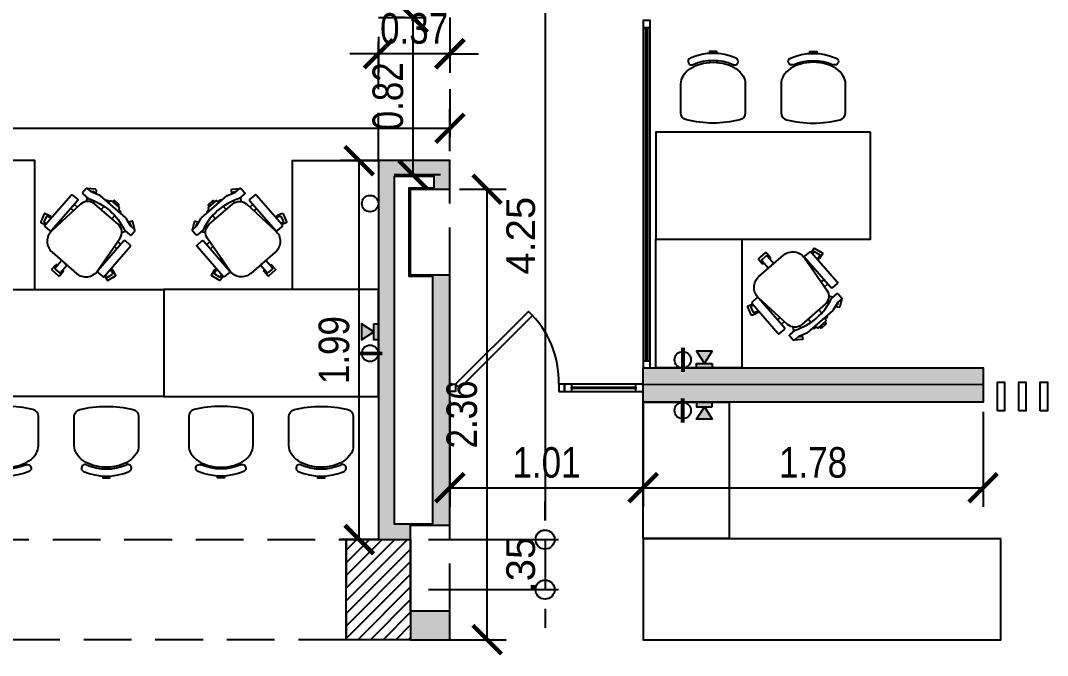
# Model space of a CAD drawing. Header units: millimetres. Extents: x 66.9 to 87.6, y 6 to 22.7.
# Drawn here: x 82.19 to 87.57, y 6.09 to 9.42 of the extents above; entities that cross this region are included whole.
import ezdxf

# ---------------------------------------------------------------- set-up
doc = ezdxf.new("R2010")
doc.units = ezdxf.units.MM
doc.linetypes.add('HIDDEN', pattern=[0.375, 0.25, -0.125])
doc.linetypes.add('HIDDEN2', pattern=[0.1875, 0.125, -0.0625])
doc.layers.get('DEFPOINTS').update_dxf_attribs({"color": 1})
for name, color, linetype in [('A-COLS-ACHU', 252, 'Continuous'), ('A-ECON-COLS', 6, 'Continuous'), ('A-EMAD-ESCA', 82, 'Continuous'), ('A-MUEB', 42, 'Continuous'), ('A-MUEB-FIJO', 40, 'Continuous'), ('A-MURO-DINT', 154, 'HIDDEN'), ('A-MURO-YESO', 4, 'Continuous'), ('A-PROY', 33, 'HIDDEN'), ('A-PUER-BARR', 14, 'Continuous'), ('A-TEXT-DIM', 54, 'Continuous'), ('A-TEXT-TITL', 231, 'Continuous'), ('CV', 2, 'Continuous')]:
    doc.layers.add(name, color=color, linetype=linetype)
doc.layers.add('A-MURO-ACHU', color=7, linetype='Continuous', true_color=0x808789)
doc.styles.add('Arial Narrow', font='ARIALN.TTF')
doc.styles.get("Standard").update_dxf_attribs({"font": 'arial.ttf'})
doc.dimstyles.new('MUROS 1-100', dxfattribs={"dimtxt": 0.16, "dimasz": 0.15, "dimexe": 0.1, "dimexo": 0.05, "dimgap": 0.05, "dimtad": 1, "dimzin": 1, "dimdsep": 46, "dimtxsty": 'Arial Narrow', "dimblk": 'ARCHTICK', "dimcen": 0.25, "dimdle": 0.0015, "dimadec": 0, "dimazin": 0, "dimtfac": 1, "dimtix": 1, "dimtmove": 1, "dimatfit": 2, "dimfxl": 0.015, "dimarcsym": 0})
doc.dimstyles.new('SNC', dxfattribs={"dimtxt": 0.15, "dimasz": 0.1, "dimexe": 0.07, "dimexo": 0.1, "dimgap": 0.05, "dimtad": 1, "dimzin": 0, "dimdsep": 46, "dimtxsty": 'Standard', "dimblk1": 'PUNTO', "dimblk2": 'PUNTO', "dimsah": 1, "dimcen": 0.09, "dimse1": 1, "dimclrd": 11, "dimclre": 11, "dimaunit": 1, "dimadec": 0, "dimazin": 0, "dimtfac": 1.2, "dimtix": 1, "dimtmove": 2, "dimatfit": 3, "dimldrblk": 'PUNTO', "dimfxl": 1, "dimtolj": 1, "dimtzin": 0, "dimarcsym": 0})

# ---------------------------------------------------------------- blocks, each defined once
blk = doc.blocks.new('PUNTO')
blk.add_circle((0, 0), 0.5)
blk = doc.blocks.new('*D1230')
at = {"layer": 'CV', "color": 11, "lineweight": -2, "transparency": 16777216}
for p, q in [((84.9358, 9.7827), (84.9358, 6.7952)), ((84.3252, 6.6952), (85.0058, 6.6952))]:
    blk.add_line(p, q, dxfattribs=at)
at = {"layer": 'DEFPOINTS', "color": 0, "transparency": 16777216}
for p in [(84.2252, 9.8827), (84.2252, 6.6952), (84.9358, 6.6952)]:
    blk.add_point(p, dxfattribs=at)
at = {"layer": 'CV', "color": 11, "lineweight": -2, "transparency": 16777216, "xscale": 0.1, "yscale": 0.1, "zscale": 0.1}
for p, rotation in [((84.9358, 9.8827), 90), ((84.9358, 6.6952), 270)]:
    blk.add_blockref('PUNTO', p, dxfattribs=dict(at, rotation=rotation))
at = {"layer": 'CV', "color": 0, "transparency": 16777216, "insert": (84.8092, 8.289), "char_height": 0.15, "attachment_point": 5, "rotation": 90}
blk.add_mtext('\\A1;4.25', dxfattribs=at)
blk = doc.blocks.new('*D1231')
at = {"layer": 'CV', "color": 11, "lineweight": -2, "transparency": 16777216}
for p, q in [((84.9358, 6.7952), (84.9358, 6.8952)), ((84.9358, 6.6952), (84.9358, 6.4327)), ((84.3252, 6.4327), (85.0058, 6.4327)), ((84.9358, 6.3327), (84.9358, 6.2327))]:
    blk.add_line(p, q, dxfattribs=at)
at = {"layer": 'DEFPOINTS', "color": 0, "transparency": 16777216}
for p in [(84.2252, 6.6952), (84.2252, 6.4327), (84.9358, 6.4327)]:
    blk.add_point(p, dxfattribs=at)
at = {"layer": 'CV', "color": 11, "lineweight": -2, "transparency": 16777216, "xscale": 0.1, "yscale": 0.1, "zscale": 0.1}
for p, rotation in [((84.9358, 6.6952), 270), ((84.9358, 6.4327), 90)]:
    blk.add_blockref('PUNTO', p, dxfattribs=dict(at, rotation=rotation))
at = {"layer": 'CV', "color": 0, "transparency": 16777216, "insert": (84.8092, 6.564), "char_height": 0.15, "attachment_point": 5, "rotation": 90}
blk.add_mtext('\\A1;.35', dxfattribs=at)
blk = doc.blocks.new('SILLA -T1')
for p, q in [((-0.3974, 0.1125), (-0.446, 0.0772)), ((-0.3958, 0.089), (-0.4082, 0.0799)), ((-0.3904, 0.1114), (-0.3746, 0.0896)), ((-0.3853, 0.0873), (-0.3846, 0.0863)), ((-0.2337, 0.1399), (-0.2337, 0.1249)), ((-0.2137, 0.1399), (-0.2137, 0.1249)), ((-0.1837, 0.1174), (-0.1837, 0.1174)), ((-0.0569, 0.1114), (-0.0728, 0.0896)), ((-0.0621, 0.0873), (-0.0628, 0.0863)), ((-0.0391, 0.0799), (-0.0516, 0.089)), ((-0.0014, 0.0772), (-0.05, 0.1125)), ((-0.4054, 0.0299), (-0.388, 0.0059)), ((-0.3541, 0.0444), (-0.344, 0.0304)), ((-0.2737, 0.0619), (-0.2737, 0.0315)), ((-0.1737, 0.0619), (-0.1737, 0.0315)), ((-0.0933, 0.0444), (-0.1034, 0.0304)), ((-0.042, 0.0299), (-0.0594, 0.0059)), ((-0.4379, -0.0636), (-0.4093, -0.0636)), ((-0.0381, -0.0636), (-0.0095, -0.0636)), ((-0.4379, -0.1036), (-0.4137, -0.1036)), ((-0.0337, -0.1036), (-0.0095, -0.1036)), ((-0.4379, -0.206), (-0.4251, -0.206)), ((-0.0223, -0.206), (-0.0095, -0.206)), ((-0.5533, -0.2532), (-0.5348, -0.3103)), ((-0.5501, -0.2469), (-0.5121, -0.2346)), ((-0.5304, -0.2589), (-0.5196, -0.2922)), ((-0.5256, -0.2495), (-0.4979, -0.2405)), ((-0.5058, -0.2378), (-0.5042, -0.2425)), ((-0.4379, -0.246), (-0.4295, -0.246)), ((-0.4379, -0.2736), (-0.4324, -0.2718)), ((-0.0179, -0.246), (-0.0095, -0.246)), ((-0.0095, -0.2736), (-0.015, -0.2718)), ((0.0783, -0.2495), (0.0505, -0.2405)), ((0.0569, -0.2425), (0.0584, -0.2378)), ((0.1027, -0.2469), (0.0647, -0.2346)), ((0.0723, -0.2922), (0.0831, -0.2589)), ((0.0874, -0.3103), (0.106, -0.2532)), ((-0.5285, -0.3135), (-0.4979, -0.3036)), ((-0.5102, -0.2971), (-0.4979, -0.2931)), ((0.0628, -0.2971), (0.0505, -0.2931)), ((0.0811, -0.3135), (0.0505, -0.3036)), ((-0.2487, -0.487), (-0.2487, -0.4185)), ((-0.1987, -0.487), (-0.1987, -0.4185)), ((-0.2587, -0.5095), (-0.2587, -0.4695)), ((-0.2537, -0.4645), (-0.2487, -0.4645)), ((-0.2412, -0.4945), (-0.2062, -0.4945)), ((-0.1987, -0.4645), (-0.1937, -0.4645)), ((-0.1887, -0.5095), (-0.1887, -0.4695)), ((-0.2537, -0.5145), (-0.1937, -0.5145))]:
    blk.add_line(p, q)
for points in [[(-0.0448, 0.0803), (-0.1025, 0.0995, 0.080612), (-0.1049, 0.0999), (-0.3425, 0.0999, 0.080612), (-0.3448, 0.0995), (-0.4025, 0.0803, -0.080612), (-0.4049, 0.0799), (-0.4412, 0.0799, 0.414214), (-0.4487, 0.0724), (-0.4487, 0.0374, 0.414214), (-0.4412, 0.0299), (-0.3926, 0.0299, -0.207231), (-0.0548, 0.0299), (-0.0062, 0.0299, 0.414214), (0.0013, 0.0374), (0.0013, 0.0724, 0.414214), (-0.0062, 0.0799), (-0.0425, 0.0799, -0.080612)], [(-0.011, -0.3075), (-0.0413, -0.0353, 0.382162), (-0.1158, 0.0315), (-0.3316, 0.0315, 0.382162), (-0.4061, -0.0353), (-0.4363, -0.3075, 0.447008), (-0.337, -0.4185), (-0.1104, -0.4185, 0.447008)], [(-0.4454, -0.3147), (-0.4904, -0.3147, -0.414214), (-0.4979, -0.3072), (-0.4979, -0.0306, -0.414214), (-0.4904, -0.0231), (-0.4454, -0.0231, -0.414214), (-0.4379, -0.0306), (-0.4379, -0.3072, -0.414214)], [(-0.002, -0.3147), (0.043, -0.3147, 0.414214), (0.0505, -0.3072), (0.0505, -0.0306, 0.414214), (0.043, -0.0231), (-0.002, -0.0231, 0.414214), (-0.0095, -0.0306), (-0.0095, -0.3072, 0.414214)]]:
    blk.add_lwpolyline(points, format="xyb", close=True)
for points in [[(-0.2928, 0.0999, -0.317837), (-0.2787, 0.1099), (-0.2712, 0.1099, 0.414214), (-0.2637, 0.1174, -0.414214), (-0.2562, 0.1249), (-0.1912, 0.1249, -0.414214), (-0.1837, 0.1174, 0.414214), (-0.1762, 0.1099), (-0.1687, 0.1099, -0.317837), (-0.1545, 0.0999, -0.317837)], [(-0.1987, 0.1249), (-0.1987, 0.1324, 0.414214), (-0.2062, 0.1399), (-0.2412, 0.1399, 0.414214), (-0.2487, 0.1324), (-0.2487, 0.1249)]]:
    blk.add_lwpolyline(points, format="xyb")
for centre, radius, start, end in [((-0.3945, 0.1084), 0.005, 36, 126), ((-0.3914, 0.0829), 0.0075, 36, 126), ((-0.056, 0.0829), 0.0075, 54, 144), ((-0.0529, 0.1084), 0.005, 54, 144), ((-0.5486, -0.2517), 0.005, 108, 198), ((-0.5233, -0.2566), 0.0075, 108, 198), ((-0.5105, -0.2393), 0.005, 18, 108), ((0.0632, -0.2393), 0.005, 72, 162), ((0.0759, -0.2566), 0.0075, 342, 72), ((0.1012, -0.2517), 0.005, 342, 72), ((-0.53, -0.3088), 0.005, 198, 288), ((-0.5125, -0.2899), 0.0075, 198, 288), ((0.0651, -0.2899), 0.0075, 252, 342), ((0.0827, -0.3088), 0.005, 252, 342), ((-0.2237, -0.1777), 0.2417, 265.111, 274.889), ((-0.2537, -0.4695), 0.005, 90, 180), ((-0.2412, -0.487), 0.0075, 180, 270), ((-0.2062, -0.487), 0.0075, 270, 0), ((-0.1937, -0.4695), 0.005, 0, 90), ((-0.2537, -0.5095), 0.005, 180, 270), ((-0.1937, -0.5095), 0.005, 270, 0)]:
    blk.add_arc(centre, radius, start, end)
blk = doc.blocks.new('Auxi')
at = {"color": 0}
for points in [[(-573.06, -245.6746), (-573.06, -246.5746), (-572.46, -246.5746), (-572.46, -245.6746)], [(-571.56, -247.3246), (-573.06, -247.3246), (-573.06, -246.5746), (-573.06, -246.5746), (-571.56, -246.5746)]]:
    blk.add_lwpolyline(points, close=True, dxfattribs=at)
at = {"color": 0, "rotation": 318.9616977076913}
blk.add_blockref('SILLA -T1', (-571.811, -246.2197), dxfattribs=at)
blk = doc.blocks.new('silla inte')
for p, q in [((-0.3304, -0.2865), (-0.3214, -0.2778)), ((-0.2955, -0.3224), (-0.2865, -0.3136))]:
    blk.add_line(p, q)
blk.add_lwpolyline([(-0.0402, -0.353, -0.139889), (-0.0896, -0.3796, -0.107118), (-0.1622, -0.3798, -0.079812), (-0.2335, -0.3521, -0.067459), (-0.3046, -0.2963, -0.067459), (-0.3584, -0.2237, -0.079812), (-0.3841, -0.1517, -0.107118), (-0.3819, -0.0791, -0.139889), (-0.354, -0.0305), (-0.2076, 0.112, -0.346802), (-0.146, 0.1184, -0.118299), (0.1143, -0.1492, -0.346802), (0.1062, -0.2106)], format="xyb", close=True)
blk.add_lwpolyline([(-0.3663, -0.3215), (-0.3758, -0.3307), (-0.341, -0.3666), (-0.3314, -0.3573)])
for centre, radius, start, end in [((-0.4136, -0.1931), 0.025, 20.55331, 200.55331), ((-0.0636, -0.0618), 0.3988, 200.55331, 247.86628), ((-0.0636, -0.0618), 0.3488, 200.55331, 247.86628), ((-0.2044, -0.4081), 0.025, 247.86628, 67.86628)]:
    blk.add_arc(centre, radius, start, end)
blk = doc.blocks.new('PuertaDirector')
at = {"color": 0, "linetype": 'HIDDEN2', "lineweight": -3}
for points in [[(2044.3905, -3228.207), (2044.3505, -3228.207), (2044.3505, -3228.257), (2044.3905, -3228.257)], [(2045.1105, -3228.207), (2045.1505, -3228.207), (2045.1505, -3228.257), (2045.1105, -3228.257)]]:
    blk.add_lwpolyline(points, close=True, dxfattribs=at)
at = {"layer": 'A-PUER-BARR'}
blk.add_lwpolyline([(2045.1105, -3228.257), (2045.0822, -3228.2287), (2044.5731, -3228.7378), (2044.6014, -3228.7661)], close=True, dxfattribs=at)
blk.add_arc((2045.0622, -3228.277), 0.672, 178.29455, 226.70545, dxfattribs=at)
blk = doc.blocks.new('_ArchTick')
at = {"color": 0, "linetype": 'ByBlock', "const_width": 0.15}
blk.add_lwpolyline([(-0.5, -0.5), (0.5, 0.5)], dxfattribs=at)
blk = doc.blocks.new('*D1275')
at = {"layer": 'A-TEXT-DIM', "color": 0, "lineweight": -2, "transparency": 16777216}
for p, q in [((74.9837, 8.7327), (74.9837, 8.9524)), ((84.4374, 8.7327), (84.4374, 8.9524)), ((74.9822, 8.8524), (84.4389, 8.8524))]:
    blk.add_line(p, q, dxfattribs=at)
at = {"layer": 'DEFPOINTS', "color": 0, "transparency": 16777216}
for p in [(84.4374, 8.8524), (74.9837, 8.6827), (84.4374, 8.6827)]:
    blk.add_point(p, dxfattribs=at)
at = {"layer": 'A-TEXT-DIM', "color": 0, "lineweight": -2, "transparency": 16777216, "xscale": 0.15, "yscale": 0.15, "zscale": 0.15, "rotation": 180}
blk.add_blockref('_ArchTick', (74.9837, 8.8524), dxfattribs=at)
at = {"layer": 'A-TEXT-DIM', "color": 0, "lineweight": -2, "transparency": 16777216, "xscale": 0.15, "yscale": 0.15, "zscale": 0.15}
blk.add_blockref('_ArchTick', (84.4374, 8.8524), dxfattribs=at)
at = {"layer": 'A-TEXT-DIM', "color": 0, "transparency": 16777216, "insert": (79.7105, 8.9841), "char_height": 0.16, "attachment_point": 5, "style": 'Arial Narrow'}
blk.add_mtext('9.45', dxfattribs=at)
blk = doc.blocks.new('*D1217')
at = {"layer": 'A-TEXT-DIM', "color": 0, "lineweight": -2, "transparency": 16777216}
for p, q in [((84.0577, 8.6827), (83.8622, 8.6827)), ((83.9622, 6.6937), (83.9622, 8.6842)), ((84.0577, 6.6952), (83.8622, 6.6952))]:
    blk.add_line(p, q, dxfattribs=at)
at = {"layer": 'DEFPOINTS', "color": 0, "transparency": 16777216}
for p in [(83.9622, 8.6827), (84.1077, 8.6827), (84.1077, 6.6952)]:
    blk.add_point(p, dxfattribs=at)
at = {"layer": 'A-TEXT-DIM', "color": 0, "lineweight": -2, "transparency": 16777216, "xscale": 0.15, "yscale": 0.15, "zscale": 0.15}
for p, rotation in [((83.9622, 8.6827), 90), ((83.9622, 6.6952), 270)]:
    blk.add_blockref('_ArchTick', p, dxfattribs=dict(at, rotation=rotation))
at = {"layer": 'A-TEXT-DIM', "color": 0, "transparency": 16777216, "insert": (83.8305, 7.689), "char_height": 0.16, "attachment_point": 5, "rotation": 90, "style": 'Arial Narrow'}
blk.add_mtext('1.99', dxfattribs=at)
blk = doc.blocks.new('*D1276')
at = {"layer": 'A-TEXT-DIM', "color": 0, "lineweight": -2, "transparency": 16777216}
for p, q in [((84.4874, 8.5327), (84.7322, 8.5327)), ((84.6322, 6.1687), (84.6322, 8.5342)), ((84.2811, 6.1702), (84.7322, 6.1702))]:
    blk.add_line(p, q, dxfattribs=at)
at = {"layer": 'DEFPOINTS', "color": 0, "transparency": 16777216}
for p in [(84.4374, 8.5327), (84.6322, 8.5327), (84.2311, 6.1702)]:
    blk.add_point(p, dxfattribs=at)
at = {"layer": 'A-TEXT-DIM', "color": 0, "lineweight": -2, "transparency": 16777216, "xscale": 0.15, "yscale": 0.15, "zscale": 0.15}
for p, rotation in [((84.6322, 8.5327), 90), ((84.6322, 6.1702), 270)]:
    blk.add_blockref('_ArchTick', p, dxfattribs=dict(at, rotation=rotation))
at = {"layer": 'A-TEXT-DIM', "color": 0, "transparency": 16777216, "insert": (84.5005, 7.3515), "char_height": 0.16, "attachment_point": 5, "rotation": 90, "style": 'Arial Narrow'}
blk.add_mtext('2.36', dxfattribs=at)
blk = doc.blocks.new('*D1277')
at = {"layer": 'A-TEXT-DIM', "color": 0, "lineweight": -2, "transparency": 16777216}
for p, q in [((84.4374, 7.4224), (84.4374, 6.8673)), ((85.4499, 7.4224), (85.4499, 6.8673)), ((84.4359, 6.9673), (85.4514, 6.9673))]:
    blk.add_line(p, q, dxfattribs=at)
at = {"layer": 'DEFPOINTS', "color": 0, "transparency": 16777216}
for p in [(84.4374, 7.4724), (85.4499, 7.4724), (85.4499, 6.9673)]:
    blk.add_point(p, dxfattribs=at)
at = {"layer": 'A-TEXT-DIM', "color": 0, "lineweight": -2, "transparency": 16777216, "xscale": 0.15, "yscale": 0.15, "zscale": 0.15, "rotation": 180}
blk.add_blockref('_ArchTick', (84.4374, 6.9673), dxfattribs=at)
at = {"layer": 'A-TEXT-DIM', "color": 0, "lineweight": -2, "transparency": 16777216, "xscale": 0.15, "yscale": 0.15, "zscale": 0.15}
blk.add_blockref('_ArchTick', (85.4499, 6.9673), dxfattribs=at)
at = {"layer": 'A-TEXT-DIM', "color": 0, "transparency": 16777216, "insert": (84.9436, 7.0989), "char_height": 0.16, "attachment_point": 5, "style": 'Arial Narrow'}
blk.add_mtext('1.01', dxfattribs=at)
blk = doc.blocks.new('*D1278')
at = {"layer": 'A-TEXT-DIM', "color": 0, "lineweight": -2, "transparency": 16777216}
for p, q in [((85.4499, 7.3652), (85.4499, 6.8673)), ((87.2311, 7.3652), (87.2311, 6.8673)), ((85.4484, 6.9673), (87.2326, 6.9673))]:
    blk.add_line(p, q, dxfattribs=at)
at = {"layer": 'DEFPOINTS', "color": 0, "transparency": 16777216}
for p in [(85.4499, 7.4152), (87.2311, 7.4152), (87.2311, 6.9673)]:
    blk.add_point(p, dxfattribs=at)
at = {"layer": 'A-TEXT-DIM', "color": 0, "lineweight": -2, "transparency": 16777216, "xscale": 0.15, "yscale": 0.15, "zscale": 0.15, "rotation": 180}
blk.add_blockref('_ArchTick', (85.4499, 6.9673), dxfattribs=at)
at = {"layer": 'A-TEXT-DIM', "color": 0, "lineweight": -2, "transparency": 16777216, "xscale": 0.15, "yscale": 0.15, "zscale": 0.15}
blk.add_blockref('_ArchTick', (87.2311, 6.9673), dxfattribs=at)
at = {"layer": 'A-TEXT-DIM', "color": 0, "transparency": 16777216, "insert": (86.3405, 7.0989), "char_height": 0.16, "attachment_point": 5, "style": 'Arial Narrow'}
blk.add_mtext('1.78', dxfattribs=at)
blk = doc.blocks.new('*D1279')
at = {"layer": 'A-TEXT-DIM', "color": 0, "lineweight": -2, "transparency": 16777216}
for p, q in [((84.1999, 9.4327), (84.1447, 9.4327)), ((84.2447, 8.6062), (84.2447, 9.4342)), ((84.3874, 8.6077), (84.1447, 8.6077))]:
    blk.add_line(p, q, dxfattribs=at)
at = {"layer": 'DEFPOINTS', "color": 0, "transparency": 16777216}
for p in [(84.2447, 9.4327), (84.2499, 9.4327), (84.4374, 8.6077)]:
    blk.add_point(p, dxfattribs=at)
at = {"layer": 'A-TEXT-DIM', "color": 0, "lineweight": -2, "transparency": 16777216, "xscale": 0.15, "yscale": 0.15, "zscale": 0.15}
for p, rotation in [((84.2447, 9.4327), 90), ((84.2447, 8.6077), 270)]:
    blk.add_blockref('_ArchTick', p, dxfattribs=dict(at, rotation=rotation))
at = {"layer": 'A-TEXT-DIM', "color": 0, "transparency": 16777216, "insert": (84.113, 9.0202), "char_height": 0.16, "attachment_point": 5, "rotation": 90, "style": 'Arial Narrow'}
blk.add_mtext('0.82', dxfattribs=at)
blk = doc.blocks.new('*D1218')
at = {"layer": 'A-TEXT-DIM', "color": 0, "lineweight": -2, "transparency": 16777216}
for p, q in [((84.0624, 9.3314), (84.0624, 9.1435)), ((84.4374, 9.3314), (84.4374, 9.1435)), ((84.0624, 9.2435), (83.9124, 9.2435)), ((84.4374, 9.2435), (84.0624, 9.2435)), ((84.4374, 9.2435), (84.5874, 9.2435))]:
    blk.add_line(p, q, dxfattribs=at)
at = {"layer": 'DEFPOINTS', "color": 0, "transparency": 16777216}
for p in [(84.0624, 9.3814), (84.4374, 9.3814), (84.0624, 9.2435)]:
    blk.add_point(p, dxfattribs=at)
at = {"layer": 'A-TEXT-DIM', "color": 0, "lineweight": -2, "transparency": 16777216, "xscale": 0.15, "yscale": 0.15, "zscale": 0.15}
blk.add_blockref('_ArchTick', (84.0624, 9.2435), dxfattribs=at)
at = {"layer": 'A-TEXT-DIM', "color": 0, "lineweight": -2, "transparency": 16777216, "xscale": 0.15, "yscale": 0.15, "zscale": 0.15, "rotation": 180}
blk.add_blockref('_ArchTick', (84.4374, 9.2435), dxfattribs=at)
at = {"layer": 'A-TEXT-DIM', "color": 0, "transparency": 16777216, "insert": (84.2499, 9.3752), "char_height": 0.16, "attachment_point": 5, "style": 'Arial Narrow'}
blk.add_mtext('0.37', dxfattribs=at)

msp = doc.modelspace()

# ---------------------------------------------------------------- hatches: boundary and pattern name
at = {"true_color": 0x636466}
h = msp.add_hatch(color=251, dxfattribs=at)
h.dxf.hatch_style = 1
h.paths.add_polyline_path([(84.0388, 7.7853), (83.9746, 7.827), (83.9746, 7.7435)])
h.paths.add_polyline_path([(84.0388, 7.827), (84.0624, 7.827), (84.0624, 7.7435), (84.0388, 7.7435)])
h = msp.add_hatch(color=251, dxfattribs=at)
h.dxf.hatch_style = 1
h.paths.add_polyline_path([(85.7708, 7.6189), (85.8125, 7.6831), (85.729, 7.6831)])
h.paths.add_polyline_path([(85.8125, 7.6189), (85.8125, 7.5952), (85.729, 7.5952), (85.729, 7.6189)])
h = msp.add_hatch(color=251, dxfattribs=at)
h.dxf.hatch_style = 1
h.paths.add_polyline_path([(85.7708, 7.3916), (85.8125, 7.3274), (85.729, 7.3274)])
h.paths.add_polyline_path([(85.8125, 7.3916), (85.8125, 7.4152), (85.729, 7.4152), (85.729, 7.3916)])
at = {"layer": 'A-COLS-ACHU', "true_color": 0x636466}
h = msp.add_hatch(dxfattribs=at)
h.set_pattern_fill('ANSI31', color=251, scale=0.375)
h.set_pattern_definition([(45, (189.15916, -44.608484), (-0.03314563, 0.03314563), [])])
h.paths.add_polyline_path([(83.8936, 6.6952), (84.2311, 6.6952), (84.2311, 6.1702), (83.8936, 6.1702)])
at = {"layer": 'A-MURO-ACHU', "true_color": 0x636466}
h = msp.add_hatch(color=251, dxfattribs=at)
h.dxf.hatch_style = 1
h.paths.add_polyline_path([(84.4374, 8.0827), (84.2311, 8.0827), (84.2311, 8.5327), (84.4374, 8.5327), (84.4374, 8.6827), (84.0624, 8.6827), (84.0624, 8.0077), (84.0624, 7.4452), (84.0624, 6.6952), (84.2311, 6.6952), (84.2311, 6.7702), (84.4374, 6.7702)])
h.paths.add_polyline_path([(84.1449, 8.6002), (84.3549, 8.6002), (84.3549, 8.5402), (84.2236, 8.5402), (84.2236, 8.0752), (84.3474, 8.0753), (84.3474, 6.7777), (84.1449, 6.7777)], flags=16)
h = msp.add_hatch(color=251, dxfattribs=at)
h.dxf.hatch_style = 1
h.paths.add_polyline_path([(85.4499, 7.5952), (87.2311, 7.5952), (87.2311, 7.4152), (85.4499, 7.4152)])
h = msp.add_hatch(color=251, dxfattribs=at)
h.dxf.hatch_style = 1
h.paths.add_polyline_path([(84.4374, 6.1702), (84.4374, 6.3202), (84.2311, 6.3202), (84.2311, 6.1702)])

# ---------------------------------------------------------------- linework, layer by layer
at = {"color": 251, "true_color": 0x636466}
msp.add_lwpolyline([(85.4499, 7.5099), (87.2311, 7.5088)], dxfattribs=at)
at = {"layer": 'A-ECON-COLS', "color": 251, "true_color": 0x636466}
msp.add_lwpolyline([(83.8936, 6.6952), (84.2311, 6.6952), (84.2311, 6.1702), (83.8936, 6.1702), (83.8936, 6.6952)], dxfattribs=at)
at = {"layer": 'A-EMAD-ESCA', "color": 251, "true_color": 0x636466}
for points in [[(87.3061, 7.3702), (87.3061, 7.5202), (87.3436, 7.5202), (87.3436, 7.3702)], [(87.4186, 7.3702), (87.4186, 7.5202), (87.4561, 7.5202), (87.4561, 7.3702)], [(87.5311, 7.3702), (87.5311, 7.5202), (87.5686, 7.5202), (87.5686, 7.3702)]]:
    msp.add_lwpolyline(points, close=True, dxfattribs=at)
at = {"layer": 'A-MUEB', "color": 251, "true_color": 0x636466}
msp.add_lwpolyline([(85.4499, 7.4152), (85.8999, 7.4152), (85.8999, 6.7006), (85.4499, 6.7006)], close=True, dxfattribs=at)
for points in [[(85.4499, 6.7006), (85.4499, 6.1702), (87.3249, 6.1702), (87.3249, 6.7006)], [(85.4499, 6.7006), (87.3249, 6.7006)]]:
    msp.add_lwpolyline(points, dxfattribs=at)
at = {"layer": 'A-MUEB-FIJO', "color": 251, "true_color": 0x636466}
for points in [[(85.4499, 7.5952), (85.4874, 7.5952), (85.4874, 9.4177), (85.4499, 9.4177)], [(85.4499, 7.6327), (85.4874, 7.6327), (85.4874, 9.3802), (85.4499, 9.3802)], [(85.4724, 9.3802), (85.4724, 7.6327), (85.4649, 7.6327), (85.4649, 9.3802)], [(85.4499, 7.4724), (85.4499, 7.5099), (85.0374, 7.5099), (85.0374, 7.4724)], [(85.4124, 7.4724), (85.4124, 7.5099), (85.0749, 7.5099), (85.0749, 7.4724)], [(85.0749, 7.4949), (85.4124, 7.4949), (85.4124, 7.4874), (85.0749, 7.4874)]]:
    msp.add_lwpolyline(points, close=True, dxfattribs=at)
at = {"layer": 'A-MURO-DINT', "color": 251, "true_color": 0x636466}
for points in [[(84.4374, 8.6827), (84.0624, 8.6827), (84.0624, 9.4327), (84.4374, 9.4327)], [(75.2311, 6.6952), (83.8936, 6.6952), (83.8936, 6.1702), (75.2311, 6.1702)]]:
    msp.add_lwpolyline(points, close=True, dxfattribs=at)
at = {"layer": 'A-MURO-YESO', "color": 251, "true_color": 0x636466}
for points in [[(84.4374, 8.5327), (84.4374, 8.6827), (84.0624, 8.6827), (84.0624, 8.5327), (84.0624, 8.5327), (84.0624, 8.5327), (84.0624, 6.6952), (84.0624, 6.6952), (84.0624, 6.6952), (84.2311, 6.6952), (84.2311, 6.1702), (84.4374, 6.1702), (84.4374, 6.3202)], [(84.4374, 8.5327), (84.4374, 8.6827)], [(84.3549, 8.5402), (84.3549, 8.6002), (84.1449, 8.6002), (84.1449, 6.7777), (84.3474, 6.7777)], [(84.3474, 8.0753), (84.3474, 8.0753), (84.2236, 8.0752), (84.2236, 8.5402), (84.3549, 8.5402)], [(84.4374, 8.0827), (84.4374, 8.0827), (84.2311, 8.0827), (84.2311, 8.5327), (84.4374, 8.5327)], [(84.3474, 6.7777), (84.3474, 8.0753)], [(84.4374, 6.7702), (84.4374, 8.0827)], [(84.4374, 6.3202), (84.4374, 6.3202), (84.2311, 6.3202), (84.2311, 6.7702), (84.4374, 6.7702)]]:
    msp.add_lwpolyline(points, dxfattribs=at)
msp.add_lwpolyline([(85.4499, 7.5952), (87.2311, 7.5952), (87.2311, 7.4152), (85.4499, 7.4152)], close=True, dxfattribs=at)
at = {"layer": 'A-PROY', "color": 251, "true_color": 0x636466}
for points in [[(84.4374, 8.0827), (84.4374, 8.5327)], [(84.4374, 6.3202), (84.4374, 6.7702)]]:
    msp.add_lwpolyline(points, dxfattribs=at)
at = {"layer": 'A-TEXT-TITL', "color": 251, "true_color": 0x636466}
for points in [[(84.0388, 7.7853), (83.9746, 7.827), (83.9746, 7.7435), (84.0388, 7.7853)], [(85.6532, 7.7012), (85.6532, 7.5754)], [(85.6623, 7.7012), (85.6623, 7.5754)], [(83.9565, 7.6766), (84.0822, 7.6766)], [(83.9565, 7.6675), (84.0822, 7.6675)], [(85.7708, 7.6189), (85.8125, 7.6831), (85.729, 7.6831), (85.7708, 7.6189)], [(85.6532, 7.3093), (85.6532, 7.435)], [(85.6623, 7.3093), (85.6623, 7.435)], [(85.7708, 7.3916), (85.8125, 7.3274), (85.729, 7.3274), (85.7708, 7.3916)]]:
    msp.add_lwpolyline(points, dxfattribs=at)
for points in [[(84.0388, 7.827), (84.0624, 7.827), (84.0624, 7.7435), (84.0388, 7.7435)], [(85.8125, 7.6189), (85.8125, 7.5952), (85.729, 7.5952), (85.729, 7.6189)], [(85.8125, 7.3916), (85.8125, 7.4152), (85.729, 7.4152), (85.729, 7.3916)]]:
    msp.add_lwpolyline(points, close=True, dxfattribs=at)
for centre in [(84.0193, 8.4577), (84.0193, 7.672), (85.6575, 7.6383), (85.6575, 7.3721)]:
    msp.add_circle(centre, 0.0431, dxfattribs=at)

# ---------------------------------------------------------------- block references
at = {"layer": 'A-MUEB', "color": 251, "true_color": 0x636466, "extrusion": (0, 0, -1), "yscale": 0.75}
for p, xscale, zscale, rotation in [((-85.8166, 8.8799), -0.7500000000000001, -0.7500000000000001, 134.2097953495753), ((-86.3416, 8.8799), 0.75, -0.75, 225.7902046504247), ((-82.1124, 7.3936), 0.75, -0.75, 45.79020465042472), ((-82.6374, 7.3936), -0.75, -0.75, 314.2097953495753), ((-83.2374, 7.3936), 0.75, -0.75, 45.79020465042472), ((-83.7624, 7.3936), -0.75, -0.75, 314.2097953495753)]:
    msp.add_blockref('silla inte', p, dxfattribs=dict(at, xscale=xscale, zscale=zscale, rotation=rotation))
at = {"layer": 'A-MUEB', "color": 251, "true_color": 0x636466, "xscale": -0.75, "yscale": 0.75, "zscale": 0.75, "rotation": 180}
msp.add_blockref('Auxi', (515.3116, -176.6607), dxfattribs=at)
at = {"layer": 'A-MUEB', "color": 251, "true_color": 0x636466, "yscale": 0.75, "zscale": 0.75}
for p, xscale in [((511.6074, 192.9387), 0.75), ((-345.7326, 192.9387), -0.75)]:
    msp.add_blockref('Auxi', p, dxfattribs=dict(at, xscale=xscale))
at = {"layer": 'A-MUEB-FIJO', "color": 251, "true_color": 0x636466, "xscale": 0.75, "yscale": 0.75, "zscale": 0.75, "rotation": 180}
msp.add_blockref('PuertaDirector', (1618.3003, -2413.6828), dxfattribs=at)

# ---------------------------------------------------------------- dimensions: what is measured, and where the dimension line sits
at = {"layer": 'A-TEXT-DIM', "color": 251, "true_color": 0x636466}
for base, p1, p2, picture, middle in [((84.06238, 9.24352), (84.43737, 9.38143), (84.06238, 9.38143), '*D1218', (84.24988, 9.37522)), ((84.4374, 8.8524), (74.9837, 8.6827), (84.4374, 8.6827), '*D1275', (79.7105, 8.9841)), ((85.4499, 6.9673), (84.4374, 7.4724), (85.4499, 7.4724), '*D1277', (84.9436, 7.0989)), ((87.2311, 6.9673), (85.4499, 7.4152), (87.2311, 7.4152), '*D1278', (86.3405, 7.0989))]:
    dim = msp.add_linear_dim(base=base, p1=p1, p2=p2, dimstyle='MUROS 1-100', dxfattribs=at)
    dim.commit()
    dim.dimension.update_dxf_attribs({"geometry": picture, "text_midpoint": middle})
for base, p1, p2, picture, middle in [((84.2446787, 9.4327266), (84.4373801, 8.6077267), (84.2498766, 9.4327266), '*D1279', (84.112987, 9.0202266)), ((83.9622, 8.6827), (84.1077, 6.6952), (84.1077, 8.6827), '*D1217', (83.8305, 7.689)), ((84.6322, 8.5327), (84.2311, 6.1702), (84.4374, 8.5327), '*D1276', (84.5005, 7.3515))]:
    dim = msp.add_linear_dim(base=base, p1=p1, p2=p2, angle=90, dimstyle='MUROS 1-100', dxfattribs=at)
    dim.commit()
    dim.dimension.update_dxf_attribs({"geometry": picture, "text_midpoint": middle})
at = {"layer": 'CV', "color": 251, "true_color": 0x636466}
for base, p1, p2, text, picture, middle in [((84.9358, 6.6952), (84.2252, 9.8827), (84.2252, 6.6952), '4.25', '*D1230', (84.8092, 8.289)), ((84.9358, 6.4327), (84.2252, 6.6952), (84.2252, 6.4327), '.35', '*D1231', (84.8092, 6.564))]:
    dim = msp.add_linear_dim(base=base, p1=p1, p2=p2, angle=90, text=text, dimstyle='SNC', dxfattribs=at)
    dim.commit()
    dim.dimension.update_dxf_attribs({"geometry": picture, "text_midpoint": middle})

doc.saveas('drawing.dxf')
